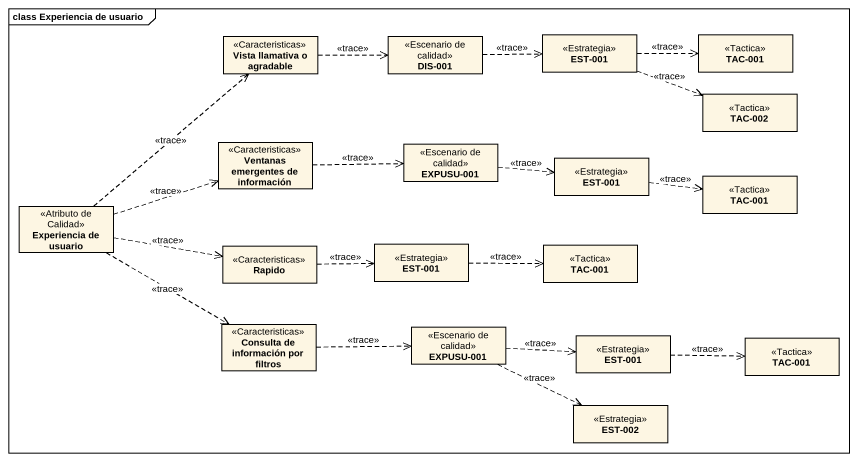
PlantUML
@startuml
mainframe class Experiencia de usuario
hide circle
hide empty members
class "Vista llamativa o agradable" as Vista_llamativa_o_agradable <<Caracteristicas>>
class "DIS-001" as DIS_001 <<Escenario de calidad>>
class "EST-001" as EST_001 <<Estrategia>>
class "TAC-001" as TAC_001 <<Tactica>>
class "TAC-002" as TAC_002 <<Tactica>>
class "Ventanas emergentes de información" as Ventanas_emergentes_de <<Caracteristicas>>
class "EXPUSU-001" as EXPUSU_001 <<Escenario de calidad>>
class "EST-001" as EST_001_2 <<Estrategia>>
class "TAC-001" as TAC_001_2 <<Tactica>>
class "Experiencia de usuario" as Experiencia_de_usuario <<Atributo de Calidad>>
class Rapido <<Caracteristicas>>
class "EST-001" as EST_001_3 <<Estrategia>>
class "TAC-001" as TAC_001_3 <<Tactica>>
class "Consulta de información por filtros" as Consulta_de_información_por <<Caracteristicas>>
class "EXPUSU-001" as EXPUSU_001_2 <<Escenario de calidad>>
class "EST-001" as EST_001_4 <<Estrategia>>
class "TAC-001" as TAC_001_4 <<Tactica>>
class "EST-002" as EST_002 <<Estrategia>>
Vista_llamativa_o_agradable .right.> DIS_001 : <<trace>>
DIS_001 .right.> EST_001 : <<trace>>
EST_001 .right.> TAC_001 : <<trace>>
EST_001 .right.> TAC_002 : <<trace>>
Ventanas_emergentes_de .right.> EXPUSU_001 : <<trace>>
EXPUSU_001 .right.> EST_001_2 : <<trace>>
EST_001_2 .right.> TAC_001_2 : <<trace>>
Experiencia_de_usuario .up.> Vista_llamativa_o_agradable : <<trace>>
Experiencia_de_usuario .right.> Ventanas_emergentes_de : <<trace>>
Experiencia_de_usuario .right.> Rapido : <<trace>>
Experiencia_de_usuario .right.> Consulta_de_información_por : <<trace>>
Rapido .right.> EST_001_3 : <<trace>>
EST_001_3 .right.> TAC_001_3 : <<trace>>
Consulta_de_información_por .right.> EXPUSU_001_2 : <<trace>>
EXPUSU_001_2 .right.> EST_001_4 : <<trace>>
EXPUSU_001_2 .right.> EST_002 : <<trace>>
EST_001_4 .right.> TAC_001_4 : <<trace>>
@enduml
